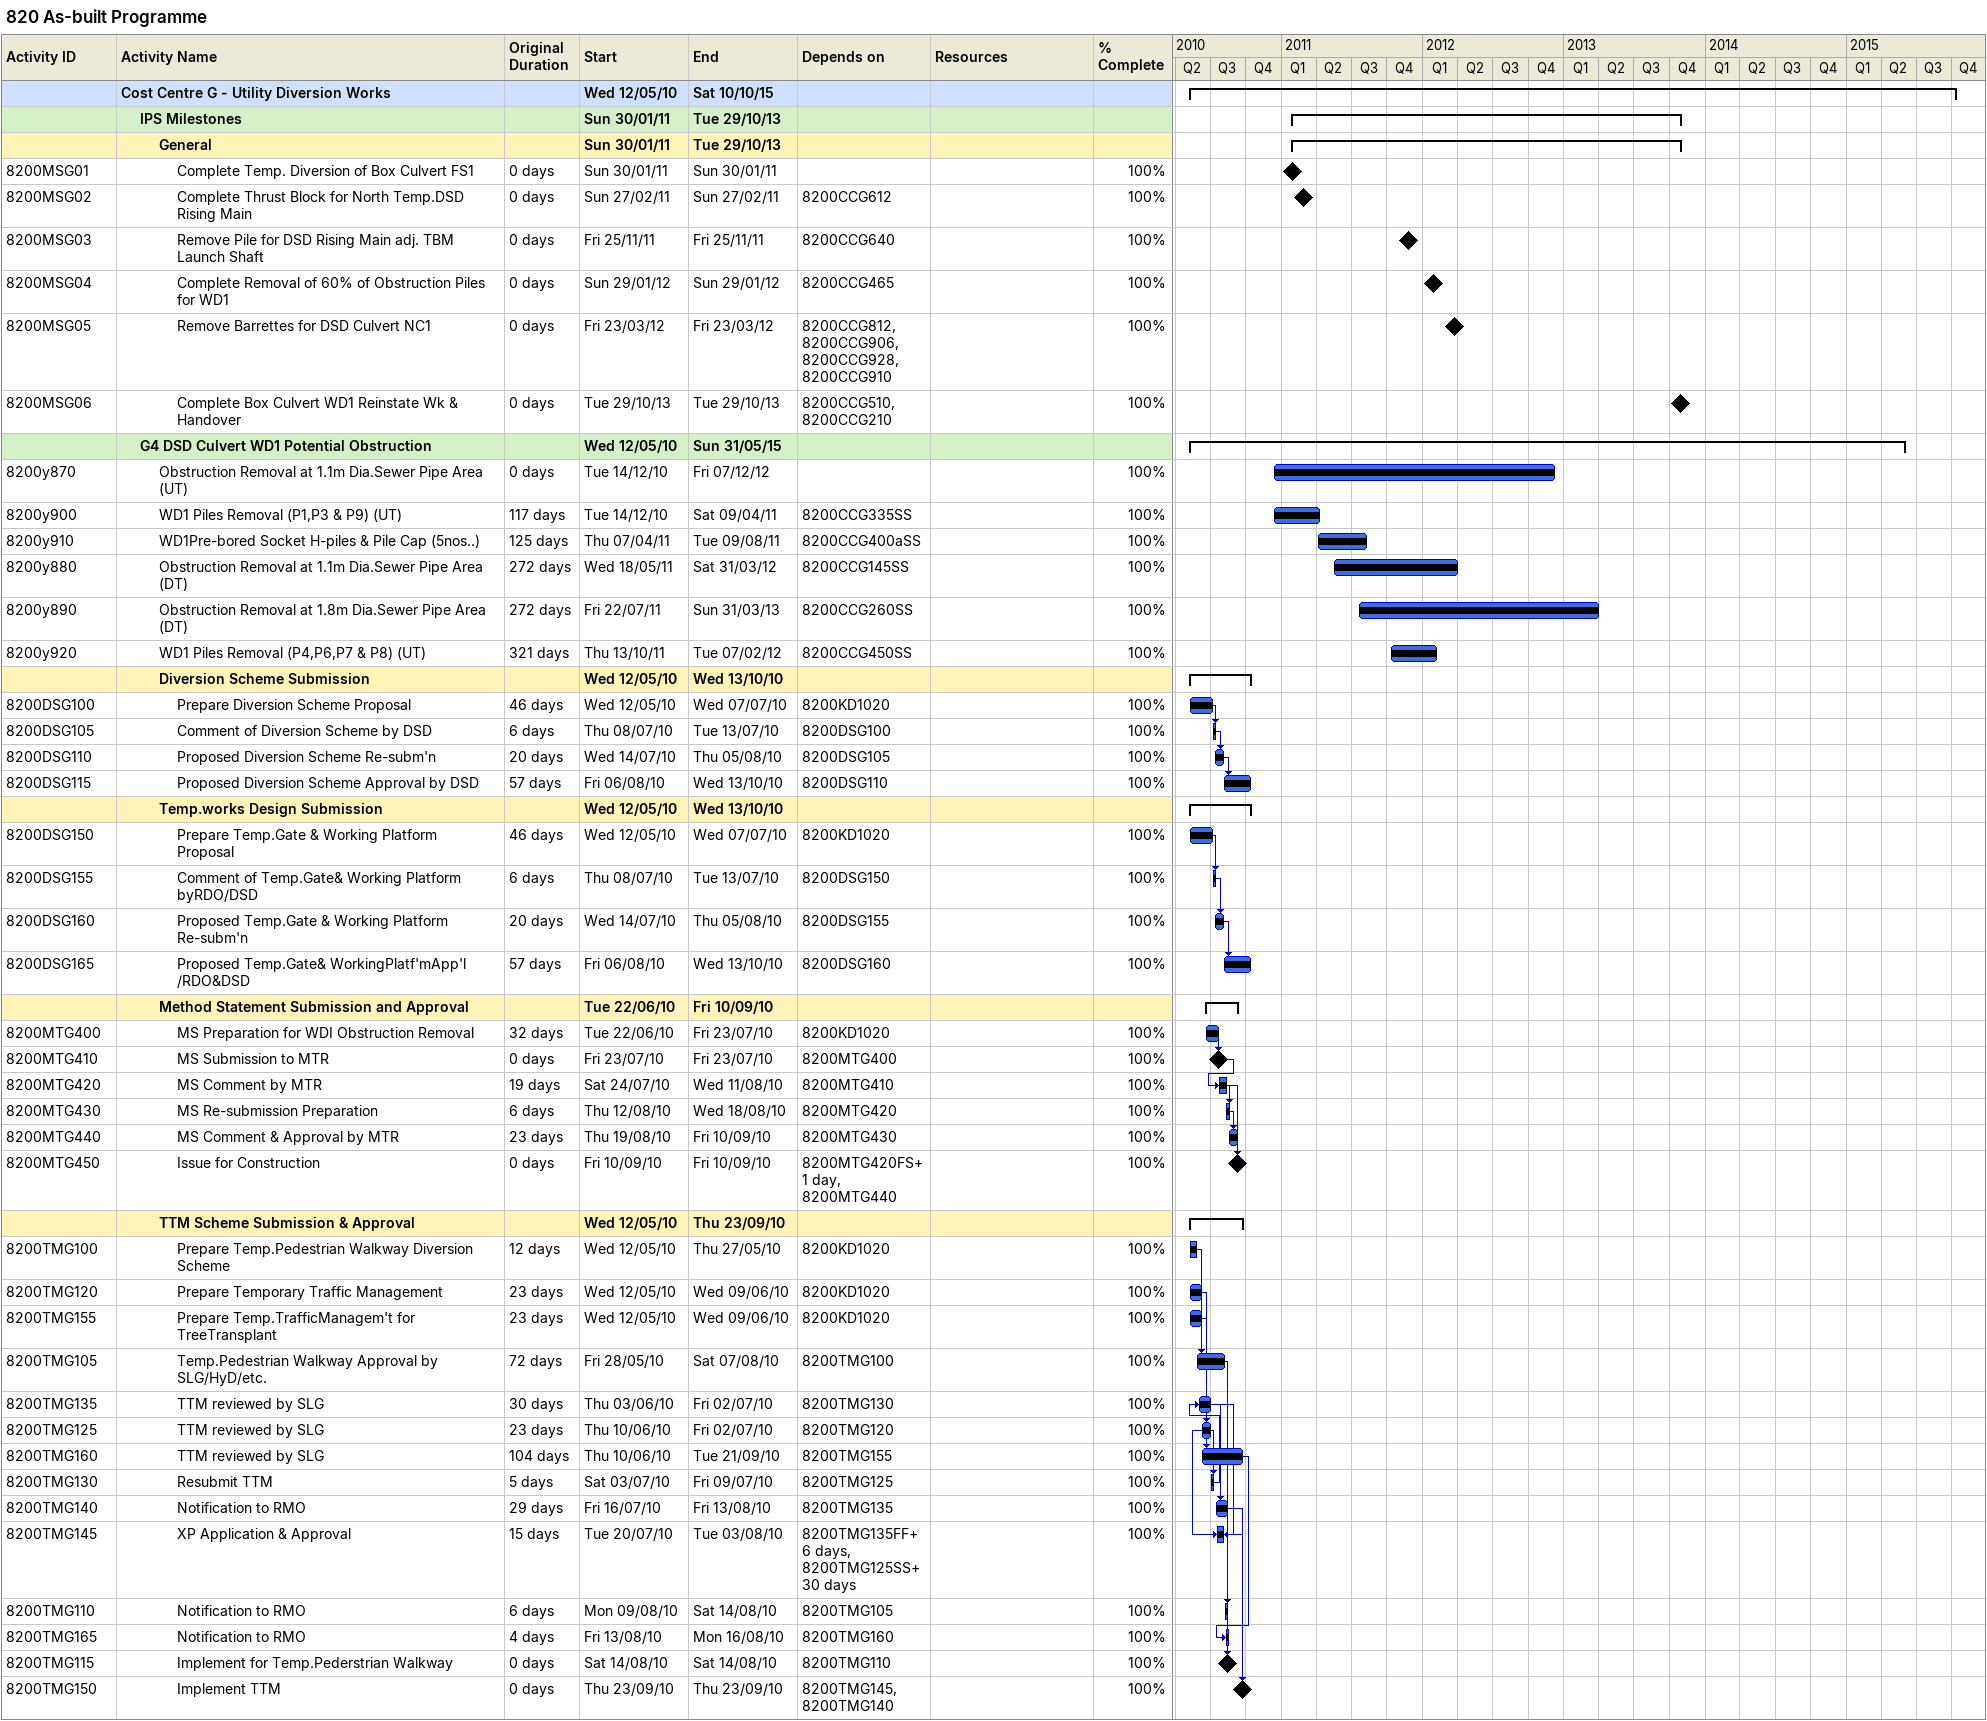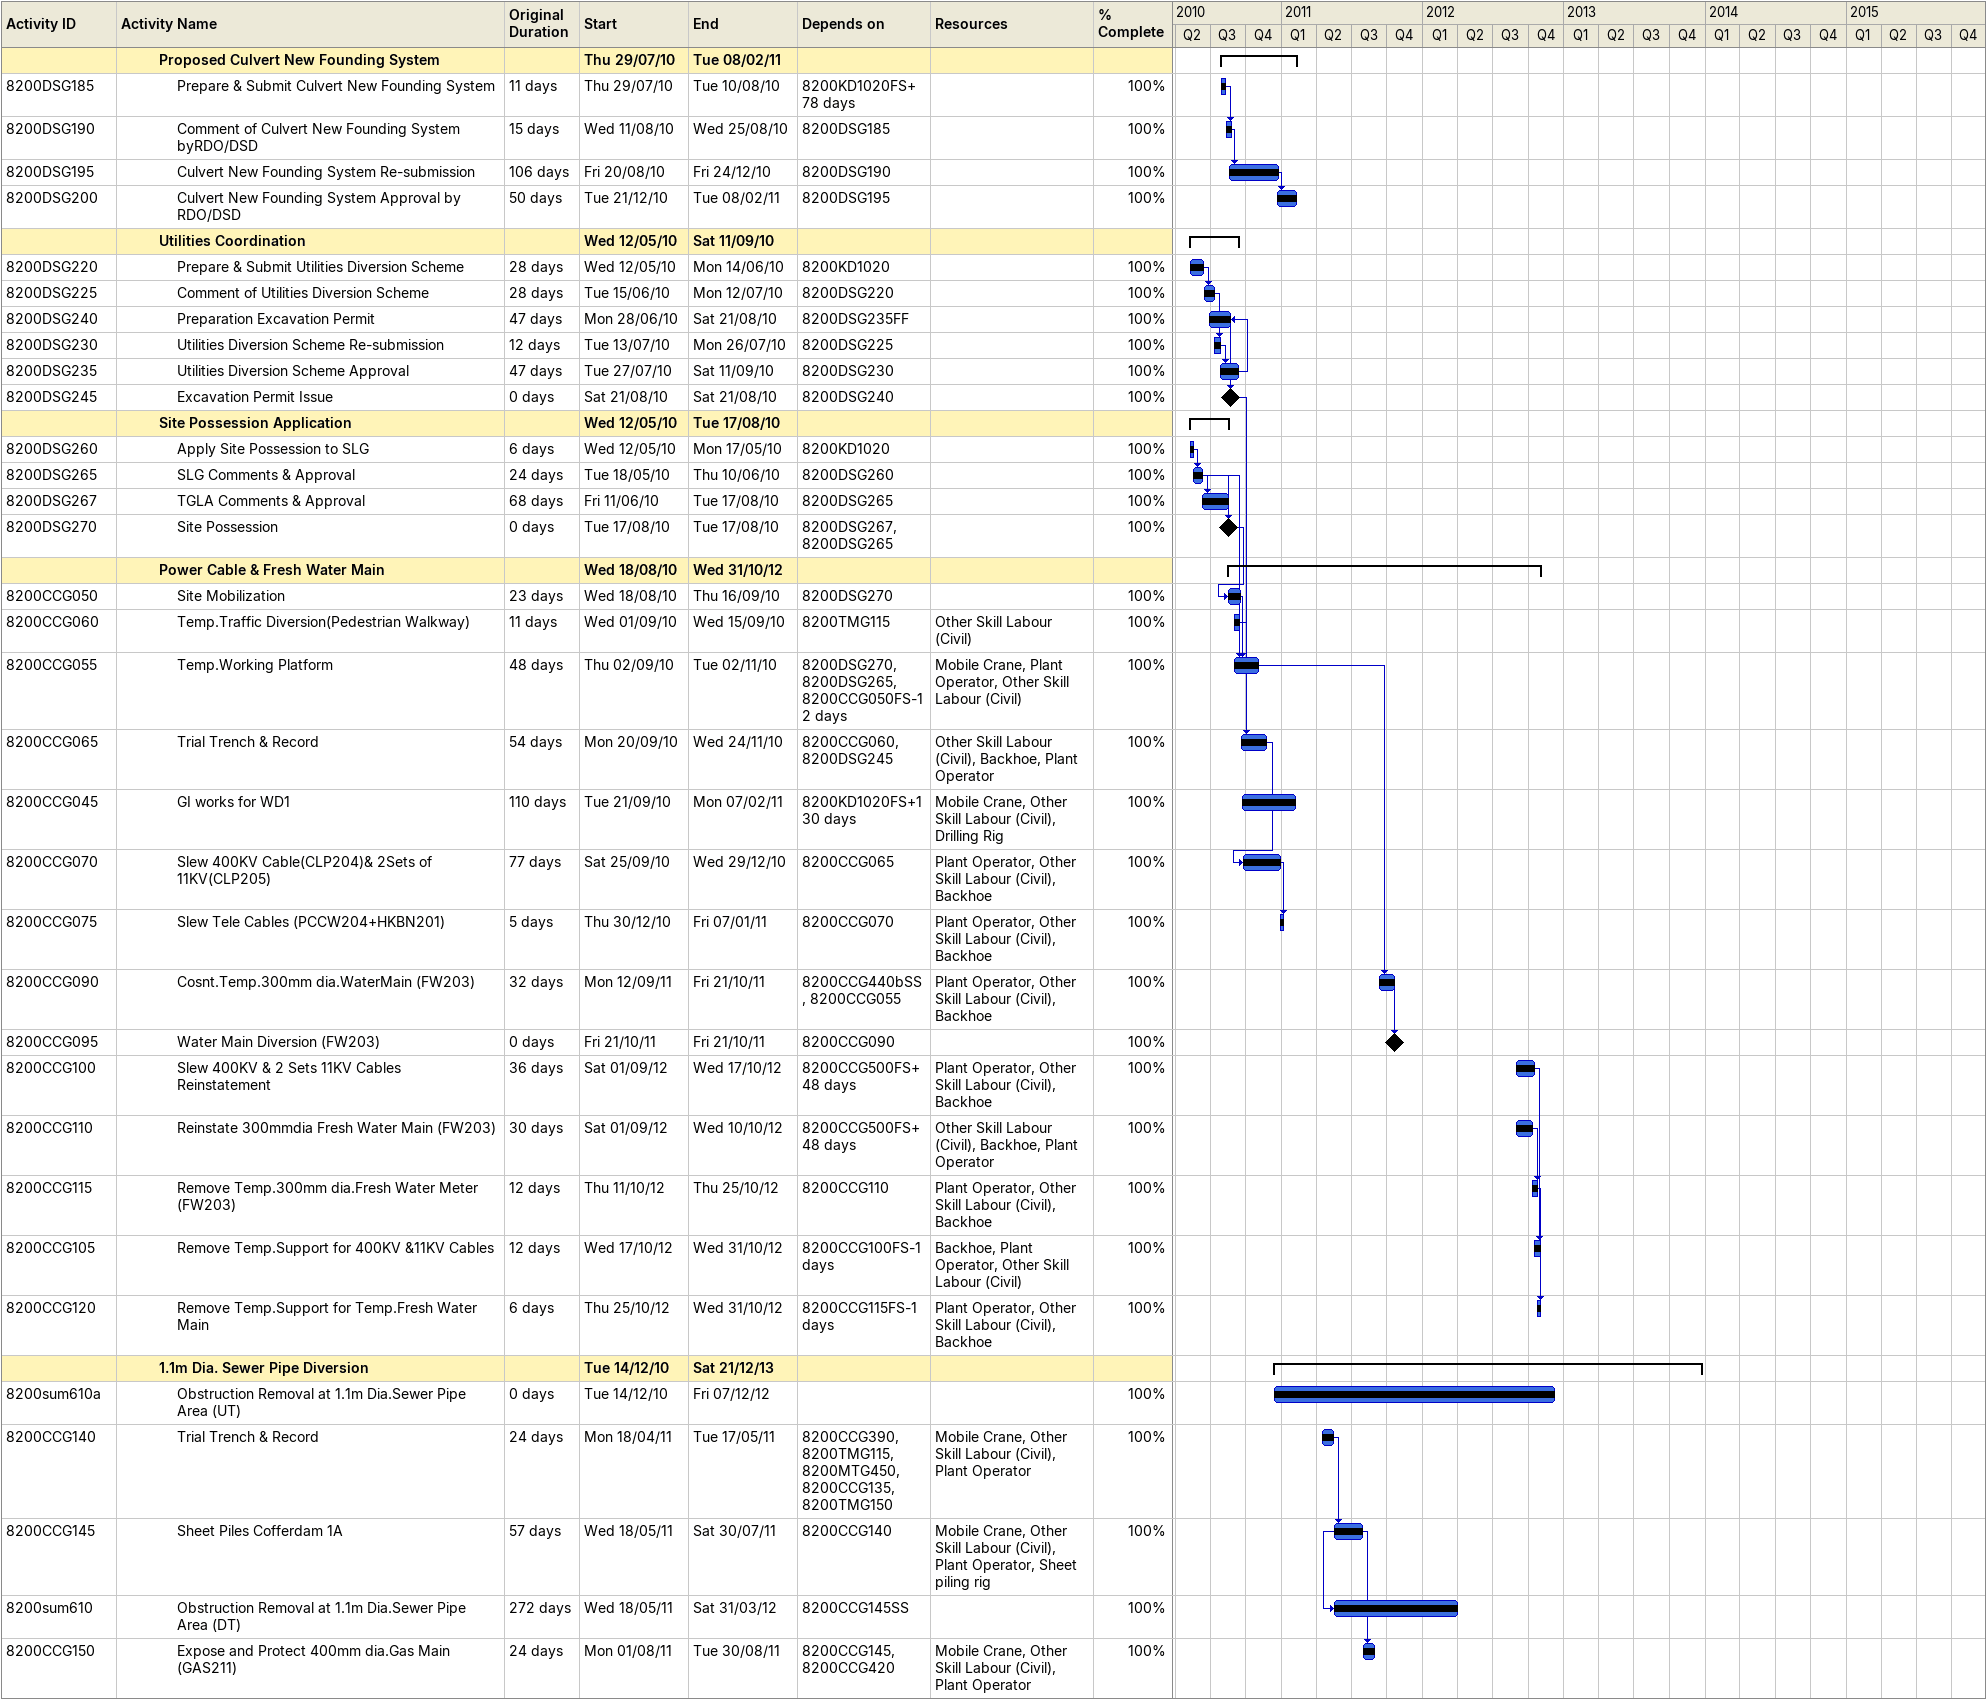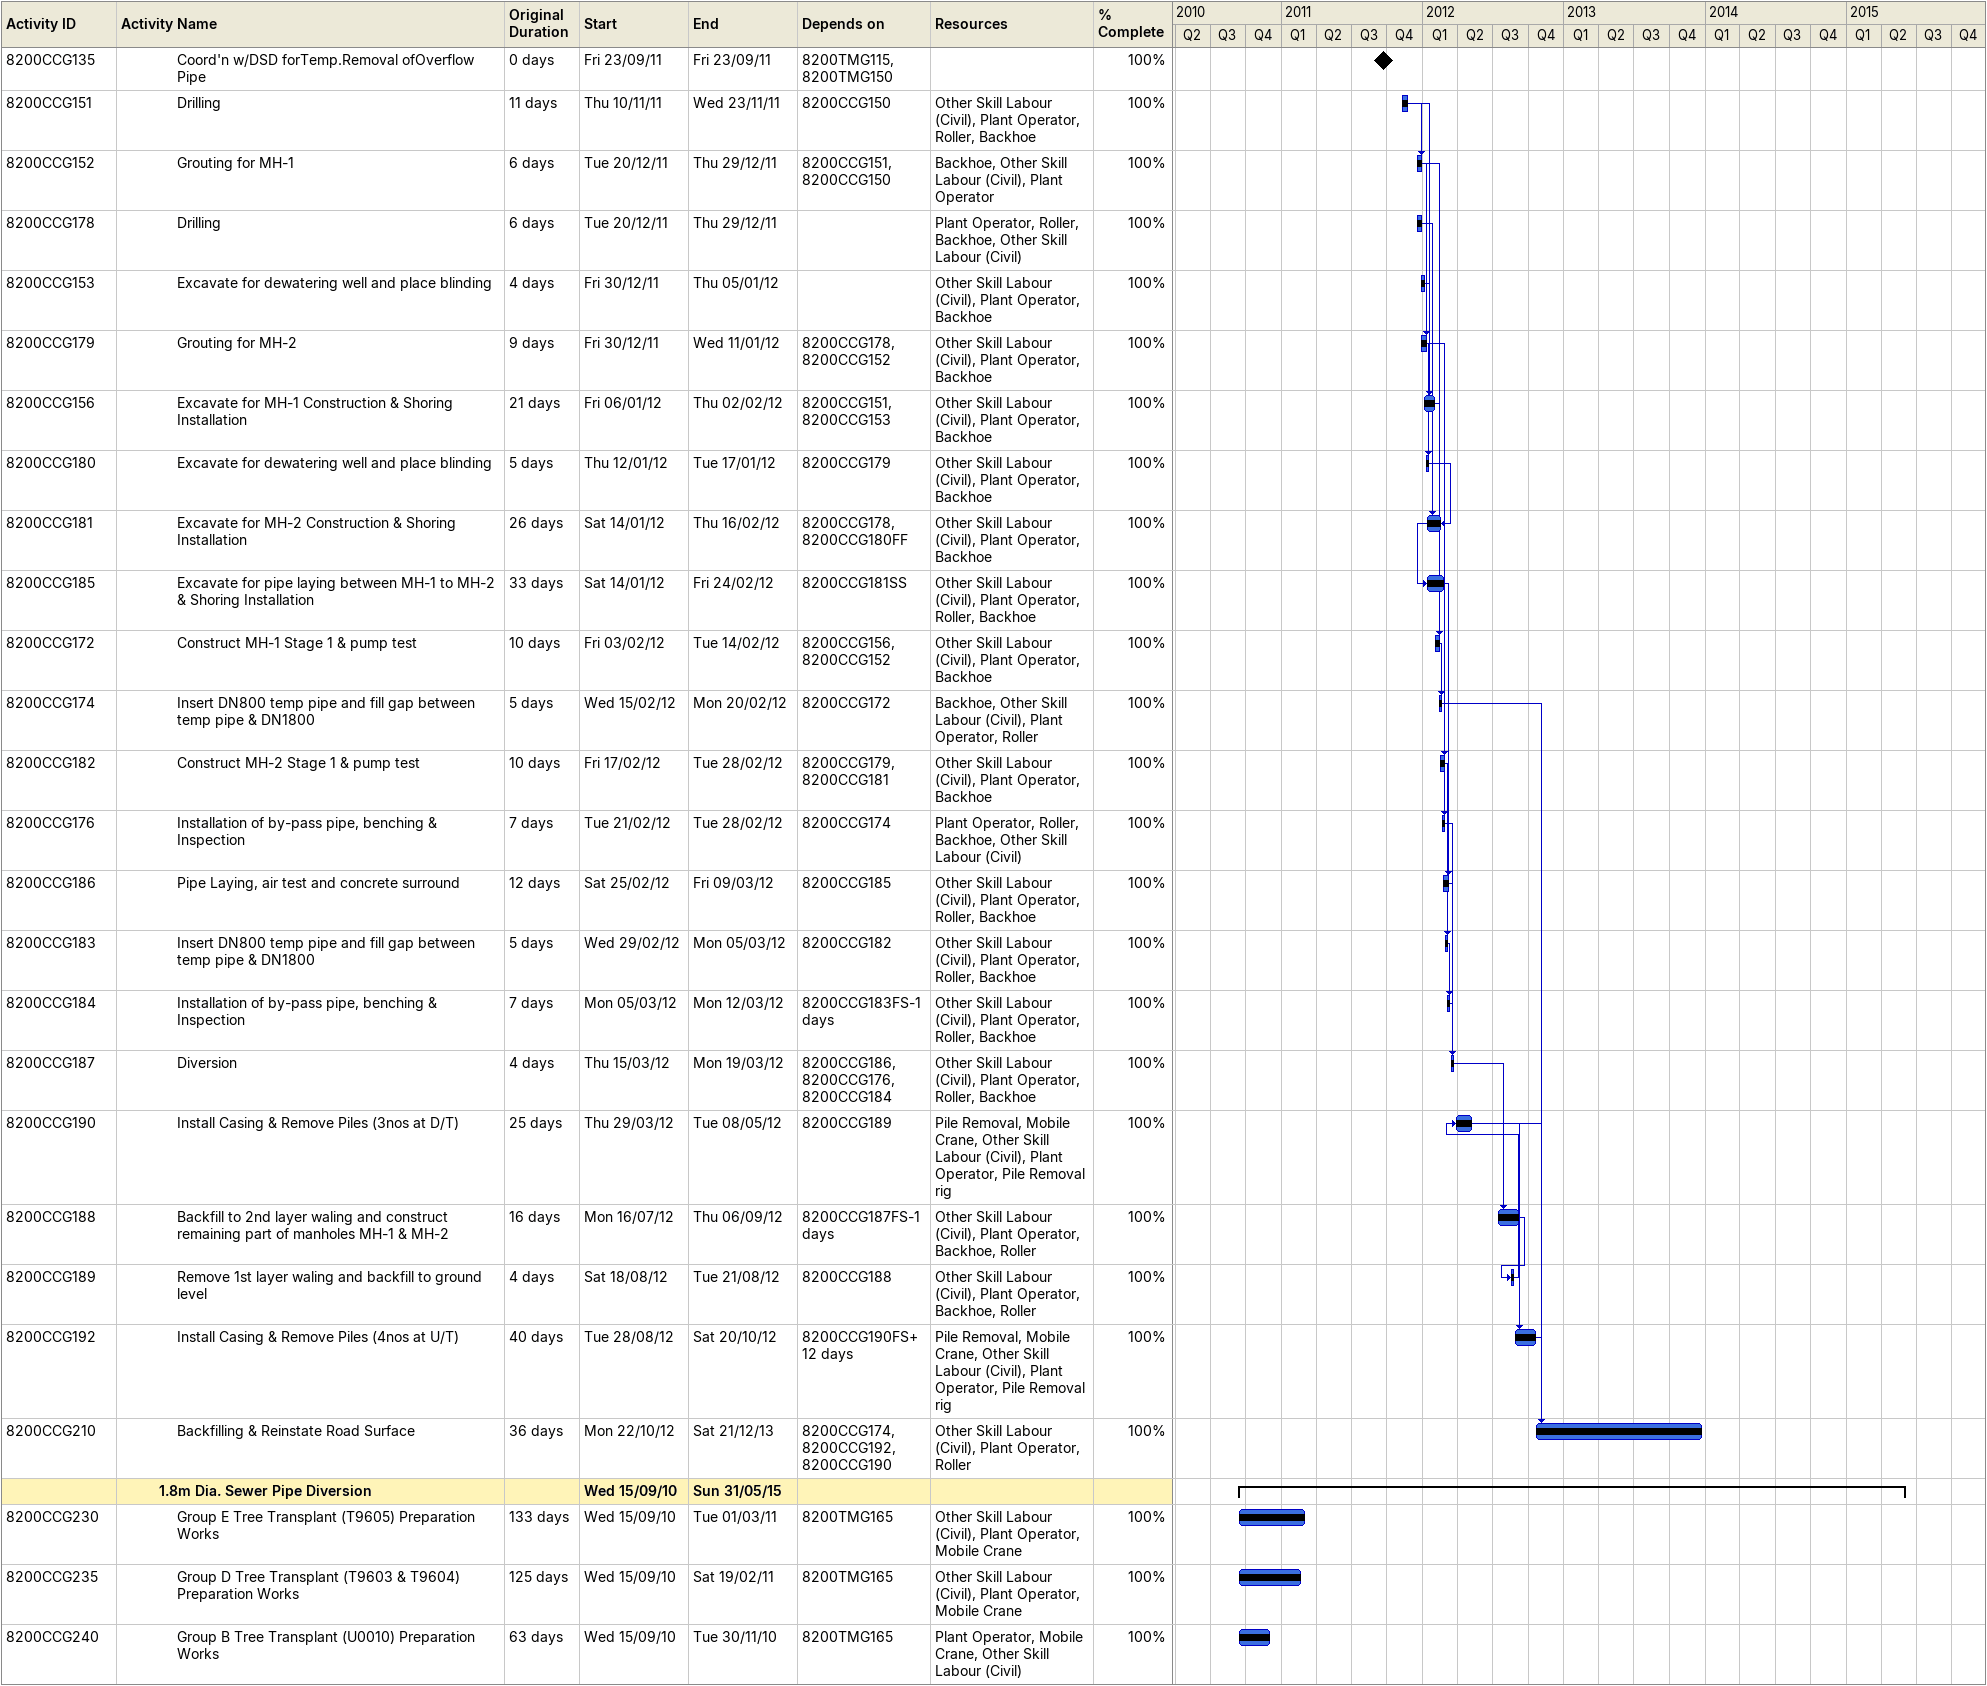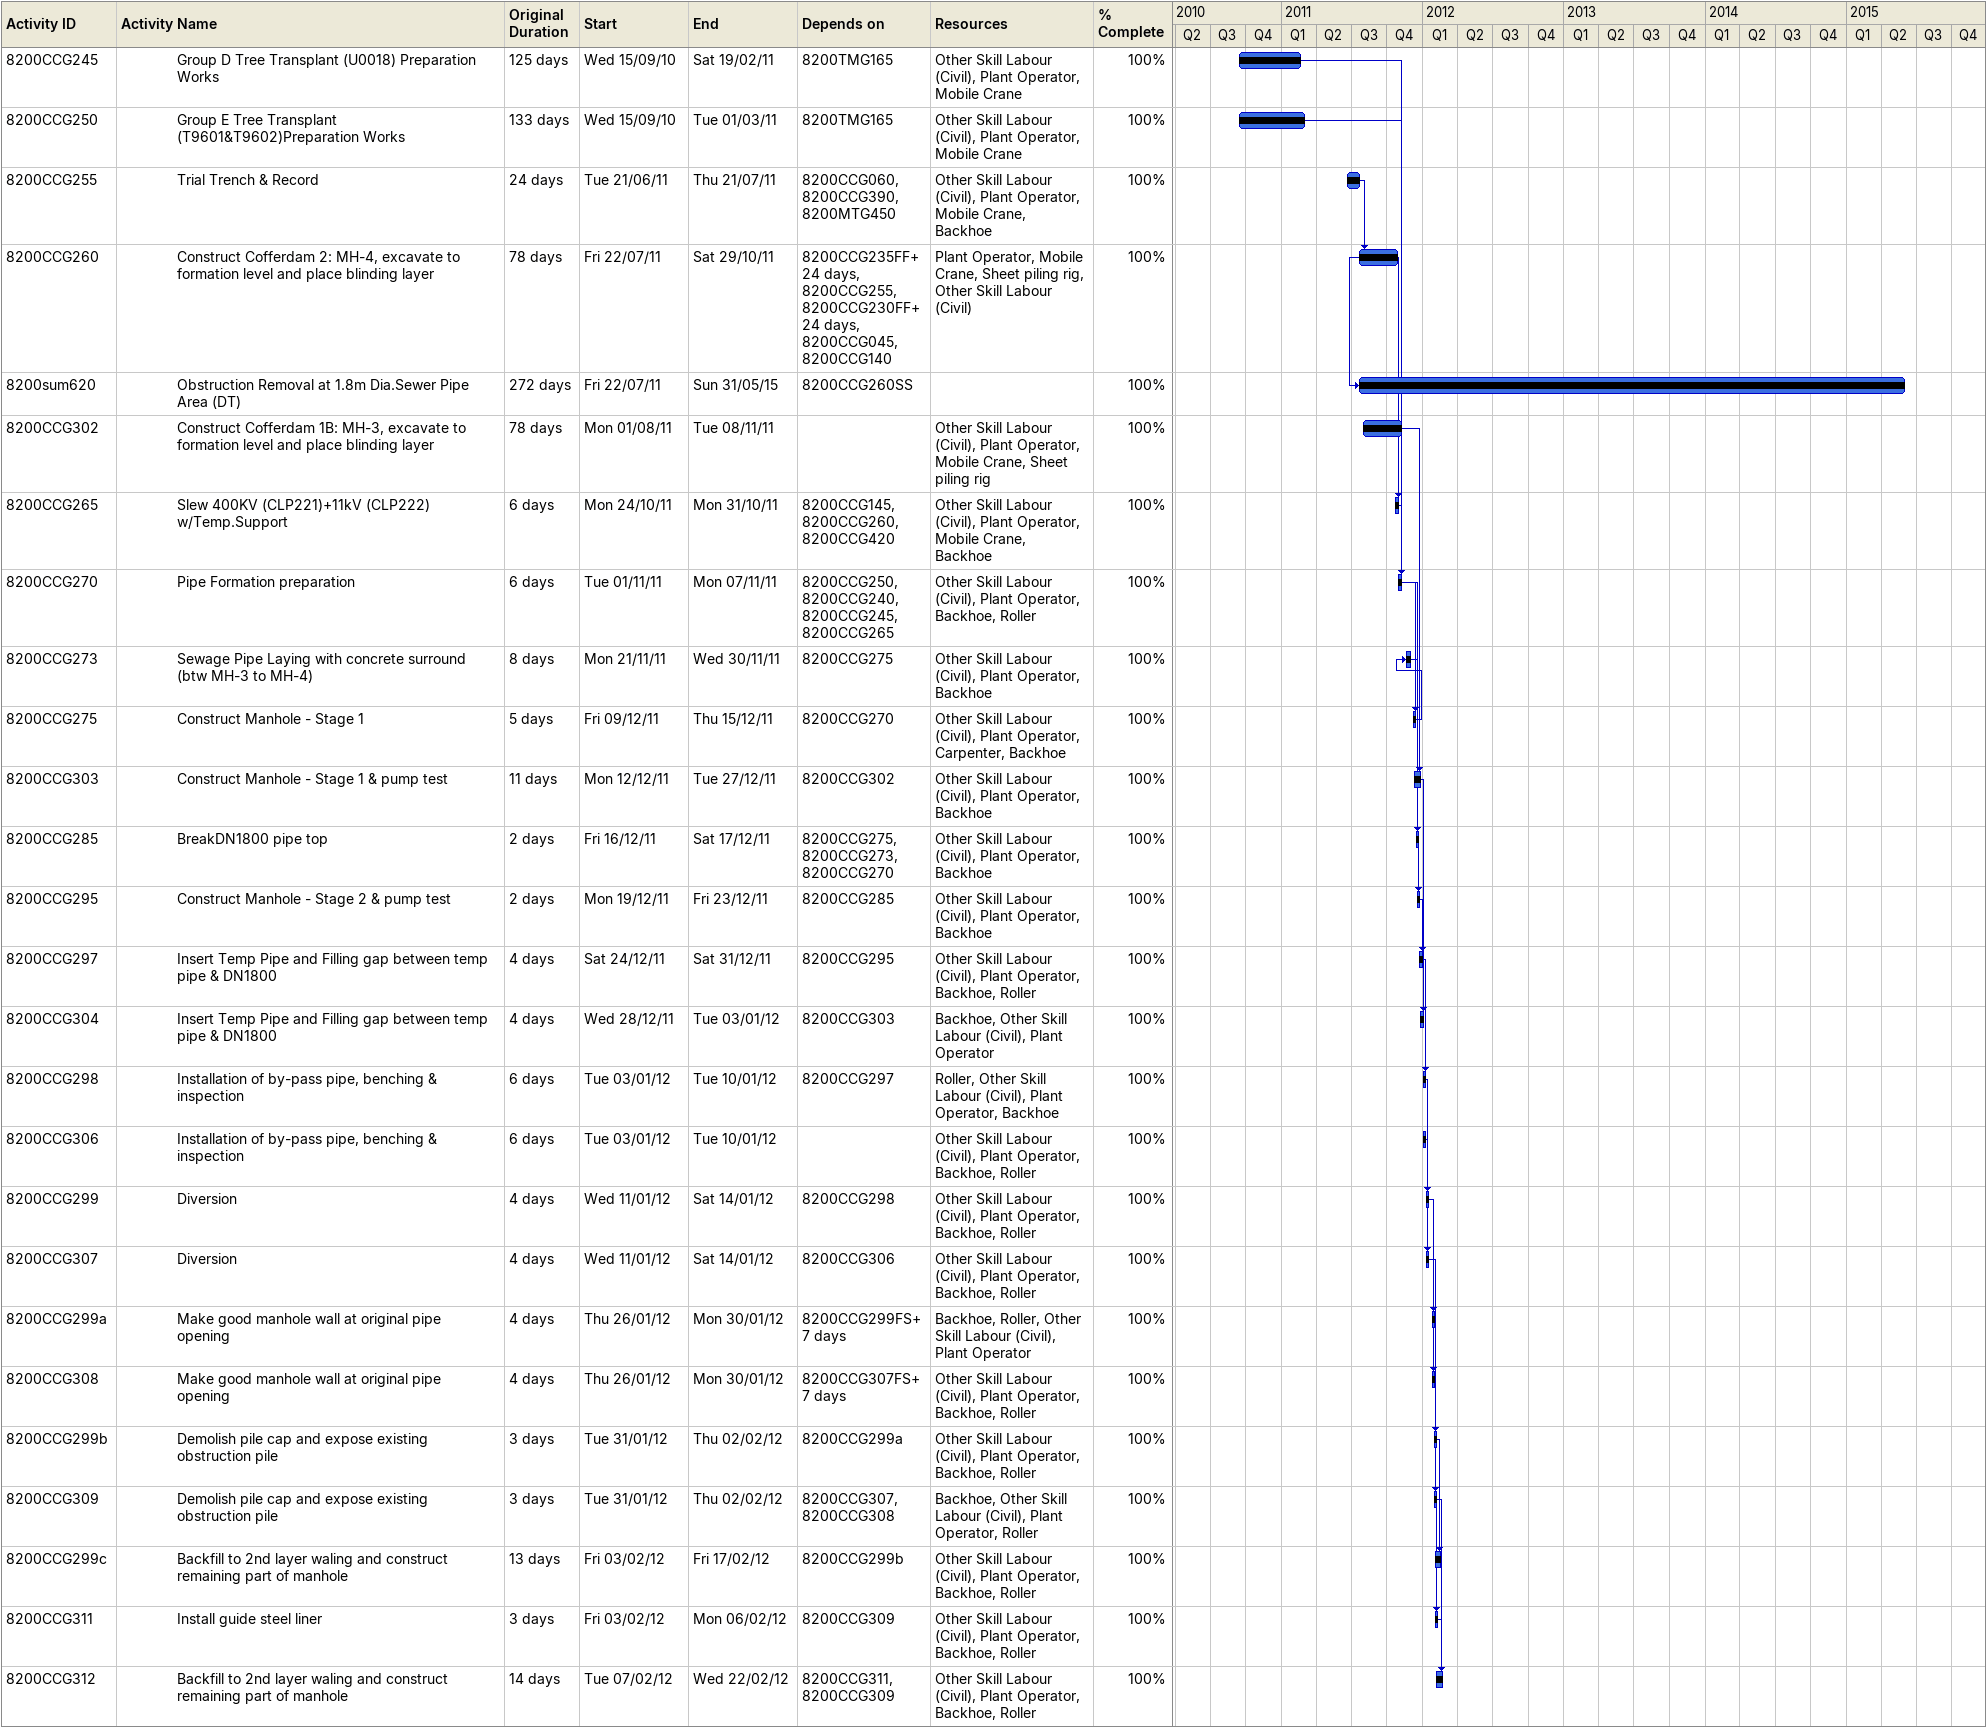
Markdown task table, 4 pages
820 As-built Programme

| ID | Level | Task | Original duration | Start | Finish | Predecessors | Resources | % complete |
|---|---|---|---|---|---|---|---|---|
|  | 1 | **Cost Centre G - Utility Diversion Works** |  | 2010-05-12 | 2015-10-10 |  |  |  |
|  | 2 | **IPS Milestones** |  | 2011-01-30 | 2013-10-29 |  |  |  |
|  | 3 | **General** |  | 2011-01-30 | 2013-10-29 |  |  |  |
| 8200MSG01 | 4 | Complete Temp. Diversion of Box Culvert FS1 | 0d | 2011-01-30 | 2011-01-30 |  |  | 100 |
| 8200MSG02 | 4 | Complete Thrust Block for North Temp.DSD Rising Main | 0d | 2011-02-27 | 2011-02-27 | 8200CCG612 |  | 100 |
| 8200MSG03 | 4 | Remove Pile for DSD Rising Main adj. TBM Launch Shaft | 0d | 2011-11-25 | 2011-11-25 | 8200CCG640 |  | 100 |
| 8200MSG04 | 4 | Complete Removal of 60% of Obstruction Piles for WD1 | 0d | 2012-01-29 | 2012-01-29 | 8200CCG465 |  | 100 |
| 8200MSG05 | 4 | Remove Barrettes for DSD Culvert NC1 | 0d | 2012-03-23 | 2012-03-23 | 8200CCG812, 8200CCG906, 8200CCG928, 8200CCG910 |  | 100 |
| 8200MSG06 | 4 | Complete Box Culvert WD1 Reinstate Wk & Handover | 0d | 2013-10-29 | 2013-10-29 | 8200CCG510, 8200CCG210 |  | 100 |
|  | 2 | **G4 DSD Culvert WD1 Potential Obstruction** |  | 2010-05-12 | 2015-05-31 |  |  |  |
| 8200y870 | 3 | Obstruction Removal at 1.1m Dia.Sewer Pipe Area (UT) | 0d | 2010-12-14 | 2012-12-07 |  |  | 100 |
| 8200y900 | 3 | WD1 Piles Removal (P1,P3 & P9) (UT) | 117d | 2010-12-14 | 2011-04-09 | 8200CCG335SS |  | 100 |
| 8200y910 | 3 | WD1Pre-bored Socket H-piles & Pile Cap (5nos..) | 125d | 2011-04-07 | 2011-08-09 | 8200CCG400aSS |  | 100 |
| 8200y880 | 3 | Obstruction Removal at 1.1m Dia.Sewer Pipe Area (DT) | 272d | 2011-05-18 | 2012-03-31 | 8200CCG145SS |  | 100 |
| 8200y890 | 3 | Obstruction Removal at 1.8m Dia.Sewer Pipe Area (DT) | 272d | 2011-07-22 | 2013-03-31 | 8200CCG260SS |  | 100 |
| 8200y920 | 3 | WD1 Piles Removal (P4,P6,P7 & P8) (UT) | 321d | 2011-10-13 | 2012-02-07 | 8200CCG450SS |  | 100 |
|  | 3 | **Diversion Scheme Submission** |  | 2010-05-12 | 2010-10-13 |  |  |  |
| 8200DSG100 | 4 | Prepare Diversion Scheme Proposal | 46d | 2010-05-12 | 2010-07-07 | 8200KD1020 |  | 100 |
| 8200DSG105 | 4 | Comment of Diversion Scheme by DSD | 6d | 2010-07-08 | 2010-07-13 | 8200DSG100 |  | 100 |
| 8200DSG110 | 4 | Proposed Diversion Scheme Re-subm'n | 20d | 2010-07-14 | 2010-08-05 | 8200DSG105 |  | 100 |
| 8200DSG115 | 4 | Proposed Diversion Scheme Approval by DSD | 57d | 2010-08-06 | 2010-10-13 | 8200DSG110 |  | 100 |
|  | 3 | **Temp.works Design Submission** |  | 2010-05-12 | 2010-10-13 |  |  |  |
| 8200DSG150 | 4 | Prepare Temp.Gate & Working Platform Proposal | 46d | 2010-05-12 | 2010-07-07 | 8200KD1020 |  | 100 |
| 8200DSG155 | 4 | Comment of Temp.Gate& Working Platform byRDO/DSD | 6d | 2010-07-08 | 2010-07-13 | 8200DSG150 |  | 100 |
| 8200DSG160 | 4 | Proposed Temp.Gate & Working Platform Re-subm'n | 20d | 2010-07-14 | 2010-08-05 | 8200DSG155 |  | 100 |
| 8200DSG165 | 4 | Proposed Temp.Gate& WorkingPlatf'mApp'l /RDO&DSD | 57d | 2010-08-06 | 2010-10-13 | 8200DSG160 |  | 100 |
|  | 3 | **Method Statement Submission and Approval** |  | 2010-06-22 | 2010-09-10 |  |  |  |
| 8200MTG400 | 4 | MS Preparation for WDI Obstruction Removal | 32d | 2010-06-22 | 2010-07-23 | 8200KD1020 |  | 100 |
| 8200MTG410 | 4 | MS Submission to MTR | 0d | 2010-07-23 | 2010-07-23 | 8200MTG400 |  | 100 |
| 8200MTG420 | 4 | MS Comment by MTR | 19d | 2010-07-24 | 2010-08-11 | 8200MTG410 |  | 100 |
| 8200MTG430 | 4 | MS Re-submission Preparation | 6d | 2010-08-12 | 2010-08-18 | 8200MTG420 |  | 100 |
| 8200MTG440 | 4 | MS Comment & Approval by MTR | 23d | 2010-08-19 | 2010-09-10 | 8200MTG430 |  | 100 |
| 8200MTG450 | 4 | Issue for Construction | 0d | 2010-09-10 | 2010-09-10 | 8200MTG420FS+1d, 8200MTG440 |  | 100 |
|  | 3 | **TTM Scheme Submission & Approval** |  | 2010-05-12 | 2010-09-23 |  |  |  |
| 8200TMG100 | 4 | Prepare Temp.Pedestrian Walkway Diversion Scheme | 12d | 2010-05-12 | 2010-05-27 | 8200KD1020 |  | 100 |
| 8200TMG120 | 4 | Prepare Temporary Traffic Management | 23d | 2010-05-12 | 2010-06-09 | 8200KD1020 |  | 100 |
| 8200TMG155 | 4 | Prepare Temp.TrafficManagem't for TreeTransplant | 23d | 2010-05-12 | 2010-06-09 | 8200KD1020 |  | 100 |
| 8200TMG105 | 4 | Temp.Pedestrian Walkway Approval by SLG/HyD/etc. | 72d | 2010-05-28 | 2010-08-07 | 8200TMG100 |  | 100 |
| 8200TMG135 | 4 | TTM reviewed by SLG | 30d | 2010-06-03 | 2010-07-02 | 8200TMG130 |  | 100 |
| 8200TMG125 | 4 | TTM reviewed by SLG | 23d | 2010-06-10 | 2010-07-02 | 8200TMG120 |  | 100 |
| 8200TMG160 | 4 | TTM reviewed by SLG | 104d | 2010-06-10 | 2010-09-21 | 8200TMG155 |  | 100 |
| 8200TMG130 | 4 | Resubmit TTM | 5d | 2010-07-03 | 2010-07-09 | 8200TMG125 |  | 100 |
| 8200TMG140 | 4 | Notification to RMO | 29d | 2010-07-16 | 2010-08-13 | 8200TMG135 |  | 100 |
| 8200TMG145 | 4 | XP Application & Approval | 15d | 2010-07-20 | 2010-08-03 | 8200TMG135FF+6d, 8200TMG125SS+30d |  | 100 |
| 8200TMG110 | 4 | Notification to RMO | 6d | 2010-08-09 | 2010-08-14 | 8200TMG105 |  | 100 |
| 8200TMG165 | 4 | Notification to RMO | 4d | 2010-08-13 | 2010-08-16 | 8200TMG160 |  | 100 |
| 8200TMG115 | 4 | Implement for Temp.Pederstrian Walkway | 0d | 2010-08-14 | 2010-08-14 | 8200TMG110 |  | 100 |
| 8200TMG150 | 4 | Implement TTM | 0d | 2010-09-23 | 2010-09-23 | 8200TMG145, 8200TMG140 |  | 100 |
|  | 3 | **Proposed Culvert New Founding System** |  | 2010-07-29 | 2011-02-08 |  |  |  |
| 8200DSG185 | 4 | Prepare & Submit Culvert New Founding System | 11d | 2010-07-29 | 2010-08-10 | 8200KD1020FS+78d |  | 100 |
| 8200DSG190 | 4 | Comment of Culvert New Founding System byRDO/DSD | 15d | 2010-08-11 | 2010-08-25 | 8200DSG185 |  | 100 |
| 8200DSG195 | 4 | Culvert New Founding System Re-submission | 106d | 2010-08-20 | 2010-12-24 | 8200DSG190 |  | 100 |
| 8200DSG200 | 4 | Culvert New Founding System Approval by RDO/DSD | 50d | 2010-12-21 | 2011-02-08 | 8200DSG195 |  | 100 |
|  | 3 | **Utilities Coordination** |  | 2010-05-12 | 2010-09-11 |  |  |  |
| 8200DSG220 | 4 | Prepare & Submit Utilities Diversion Scheme | 28d | 2010-05-12 | 2010-06-14 | 8200KD1020 |  | 100 |
| 8200DSG225 | 4 | Comment of Utilities Diversion Scheme | 28d | 2010-06-15 | 2010-07-12 | 8200DSG220 |  | 100 |
| 8200DSG240 | 4 | Preparation Excavation Permit | 47d | 2010-06-28 | 2010-08-21 | 8200DSG235FF |  | 100 |
| 8200DSG230 | 4 | Utilities Diversion Scheme Re-submission | 12d | 2010-07-13 | 2010-07-26 | 8200DSG225 |  | 100 |
| 8200DSG235 | 4 | Utilities Diversion Scheme Approval | 47d | 2010-07-27 | 2010-09-11 | 8200DSG230 |  | 100 |
| 8200DSG245 | 4 | Excavation Permit Issue | 0d | 2010-08-21 | 2010-08-21 | 8200DSG240 |  | 100 |
|  | 3 | **Site Possession Application** |  | 2010-05-12 | 2010-08-17 |  |  |  |
| 8200DSG260 | 4 | Apply Site Possession to SLG | 6d | 2010-05-12 | 2010-05-17 | 8200KD1020 |  | 100 |
| 8200DSG265 | 4 | SLG Comments & Approval | 24d | 2010-05-18 | 2010-06-10 | 8200DSG260 |  | 100 |
| 8200DSG267 | 4 | TGLA Comments & Approval | 68d | 2010-06-11 | 2010-08-17 | 8200DSG265 |  | 100 |
| 8200DSG270 | 4 | Site Possession | 0d | 2010-08-17 | 2010-08-17 | 8200DSG267, 8200DSG265 |  | 100 |
|  | 3 | **Power Cable & Fresh Water Main** |  | 2010-08-18 | 2012-10-31 |  |  |  |
| 8200CCG050 | 4 | Site Mobilization | 23d | 2010-08-18 | 2010-09-16 | 8200DSG270 |  | 100 |
| 8200CCG060 | 4 | Temp.Traffic Diversion(Pedestrian Walkway) | 11d | 2010-09-01 | 2010-09-15 | 8200TMG115 | Other Skill Labour (Civil) | 100 |
| 8200CCG055 | 4 | Temp.Working Platform | 48d | 2010-09-02 | 2010-11-02 | 8200DSG270, 8200DSG265, 8200CCG050FS-12d | Mobile Crane, Plant Operator, Other Skill Labour (Civil) | 100 |
| 8200CCG065 | 4 | Trial Trench & Record | 54d | 2010-09-20 | 2010-11-24 | 8200CCG060, 8200DSG245 | Other Skill Labour (Civil), Backhoe, Plant Operator | 100 |
| 8200CCG045 | 4 | GI works for WD1 | 110d | 2010-09-21 | 2011-02-07 | 8200KD1020FS+130d | Mobile Crane, Other Skill Labour (Civil), Drilling Rig | 100 |
| 8200CCG070 | 4 | Slew 400KV Cable(CLP204)& 2Sets of 11KV(CLP205) | 77d | 2010-09-25 | 2010-12-29 | 8200CCG065 | Plant Operator, Other Skill Labour (Civil), Backhoe | 100 |
| 8200CCG075 | 4 | Slew Tele Cables (PCCW204+HKBN201) | 5d | 2010-12-30 | 2011-01-07 | 8200CCG070 | Plant Operator, Other Skill Labour (Civil), Backhoe | 100 |
| 8200CCG090 | 4 | Cosnt.Temp.300mm dia.WaterMain (FW203) | 32d | 2011-09-12 | 2011-10-21 | 8200CCG440bSS, 8200CCG055 | Plant Operator, Other Skill Labour (Civil), Backhoe | 100 |
| 8200CCG095 | 4 | Water Main Diversion (FW203) | 0d | 2011-10-21 | 2011-10-21 | 8200CCG090 |  | 100 |
| 8200CCG100 | 4 | Slew 400KV & 2 Sets 11KV Cables Reinstatement | 36d | 2012-09-01 | 2012-10-17 | 8200CCG500FS+48d | Plant Operator, Other Skill Labour (Civil), Backhoe | 100 |
| 8200CCG110 | 4 | Reinstate 300mmdia Fresh Water Main (FW203) | 30d | 2012-09-01 | 2012-10-10 | 8200CCG500FS+48d | Other Skill Labour (Civil), Backhoe, Plant Operator | 100 |
| 8200CCG115 | 4 | Remove Temp.300mm dia.Fresh Water Meter (FW203) | 12d | 2012-10-11 | 2012-10-25 | 8200CCG110 | Plant Operator, Other Skill Labour (Civil), Backhoe | 100 |
| 8200CCG105 | 4 | Remove Temp.Support for 400KV &11KV Cables | 12d | 2012-10-17 | 2012-10-31 | 8200CCG100FS-1d | Backhoe, Plant Operator, Other Skill Labour (Civil) | 100 |
| 8200CCG120 | 4 | Remove Temp.Support for Temp.Fresh Water Main | 6d | 2012-10-25 | 2012-10-31 | 8200CCG115FS-1d | Plant Operator, Other Skill Labour (Civil), Backhoe | 100 |
|  | 3 | **1.1m Dia. Sewer Pipe Diversion** |  | 2010-12-14 | 2013-12-21 |  |  |  |
| 8200sum610a | 4 | Obstruction Removal at 1.1m Dia.Sewer Pipe Area (UT) | 0d | 2010-12-14 | 2012-12-07 |  |  | 100 |
| 8200CCG140 | 4 | Trial Trench & Record | 24d | 2011-04-18 | 2011-05-17 | 8200CCG390, 8200TMG115, 8200MTG450, 8200CCG135, 8200TMG150 | Mobile Crane, Other Skill Labour (Civil), Plant Operator | 100 |
| 8200CCG145 | 4 | Sheet Piles Cofferdam 1A | 57d | 2011-05-18 | 2011-07-30 | 8200CCG140 | Mobile Crane, Other Skill Labour (Civil), Plant Operator, Sheet piling rig | 100 |
| 8200sum610 | 4 | Obstruction Removal at 1.1m Dia.Sewer Pipe Area (DT) | 272d | 2011-05-18 | 2012-03-31 | 8200CCG145SS |  | 100 |
| 8200CCG150 | 4 | Expose and Protect 400mm dia.Gas Main (GAS211) | 24d | 2011-08-01 | 2011-08-30 | 8200CCG145, 8200CCG420 | Mobile Crane, Other Skill Labour (Civil), Plant Operator | 100 |
| 8200CCG135 | 4 | Coord'n w/DSD forTemp.Removal ofOverflow Pipe | 0d | 2011-09-23 | 2011-09-23 | 8200TMG115, 8200TMG150 |  | 100 |
| 8200CCG151 | 4 | Drilling | 11d | 2011-11-10 | 2011-11-23 | 8200CCG150 | Other Skill Labour (Civil), Plant Operator, Roller, Backhoe | 100 |
| 8200CCG152 | 4 | Grouting for MH-1 | 6d | 2011-12-20 | 2011-12-29 | 8200CCG151, 8200CCG150 | Backhoe, Other Skill Labour (Civil), Plant Operator | 100 |
| 8200CCG178 | 4 | Drilling | 6d | 2011-12-20 | 2011-12-29 |  | Plant Operator, Roller, Backhoe, Other Skill Labour (Civil) | 100 |
| 8200CCG153 | 4 | Excavate for dewatering well and place blinding | 4d | 2011-12-30 | 2012-01-05 |  | Other Skill Labour (Civil), Plant Operator, Backhoe | 100 |
| 8200CCG179 | 4 | Grouting for MH-2 | 9d | 2011-12-30 | 2012-01-11 | 8200CCG178, 8200CCG152 | Other Skill Labour (Civil), Plant Operator, Backhoe | 100 |
| 8200CCG156 | 4 | Excavate for MH-1 Construction & Shoring Installation | 21d | 2012-01-06 | 2012-02-02 | 8200CCG151, 8200CCG153 | Other Skill Labour (Civil), Plant Operator, Backhoe | 100 |
| 8200CCG180 | 4 | Excavate for dewatering well and place blinding | 5d | 2012-01-12 | 2012-01-17 | 8200CCG179 | Other Skill Labour (Civil), Plant Operator, Backhoe | 100 |
| 8200CCG181 | 4 | Excavate for MH-2 Construction & Shoring Installation | 26d | 2012-01-14 | 2012-02-16 | 8200CCG178, 8200CCG180FF | Other Skill Labour (Civil), Plant Operator, Backhoe | 100 |
| 8200CCG185 | 4 | Excavate for pipe laying between MH-1 to MH-2 & Shoring Installation | 33d | 2012-01-14 | 2012-02-24 | 8200CCG181SS | Other Skill Labour (Civil), Plant Operator, Roller, Backhoe | 100 |
| 8200CCG172 | 4 | Construct MH-1 Stage 1 & pump test | 10d | 2012-02-03 | 2012-02-14 | 8200CCG156, 8200CCG152 | Other Skill Labour (Civil), Plant Operator, Backhoe | 100 |
| 8200CCG174 | 4 | Insert DN800 temp pipe and fill gap between temp pipe & DN1800 | 5d | 2012-02-15 | 2012-02-20 | 8200CCG172 | Backhoe, Other Skill Labour (Civil), Plant Operator, Roller | 100 |
| 8200CCG182 | 4 | Construct MH-2 Stage 1 & pump test | 10d | 2012-02-17 | 2012-02-28 | 8200CCG179, 8200CCG181 | Other Skill Labour (Civil), Plant Operator, Backhoe | 100 |
| 8200CCG176 | 4 | Installation of by-pass pipe, benching & Inspection | 7d | 2012-02-21 | 2012-02-28 | 8200CCG174 | Plant Operator, Roller, Backhoe, Other Skill Labour (Civil) | 100 |
| 8200CCG186 | 4 | Pipe Laying, air test and concrete surround | 12d | 2012-02-25 | 2012-03-09 | 8200CCG185 | Other Skill Labour (Civil), Plant Operator, Roller, Backhoe | 100 |
| 8200CCG183 | 4 | Insert DN800 temp pipe and fill gap between temp pipe & DN1800 | 5d | 2012-02-29 | 2012-03-05 | 8200CCG182 | Other Skill Labour (Civil), Plant Operator, Roller, Backhoe | 100 |
| 8200CCG184 | 4 | Installation of by-pass pipe, benching & Inspection | 7d | 2012-03-05 | 2012-03-12 | 8200CCG183FS-1d | Other Skill Labour (Civil), Plant Operator, Roller, Backhoe | 100 |
| 8200CCG187 | 4 | Diversion | 4d | 2012-03-15 | 2012-03-19 | 8200CCG186, 8200CCG176, 8200CCG184 | Other Skill Labour (Civil), Plant Operator, Roller, Backhoe | 100 |
| 8200CCG190 | 4 | Install Casing & Remove Piles (3nos at D/T) | 25d | 2012-03-29 | 2012-05-08 | 8200CCG189 | Pile Removal, Mobile Crane, Other Skill Labour (Civil), Plant Operator, Pile Removal rig | 100 |
| 8200CCG188 | 4 | Backfill to 2nd layer waling and construct remaining part of manholes MH-1 & MH-2 | 16d | 2012-07-16 | 2012-09-06 | 8200CCG187FS-1d | Other Skill Labour (Civil), Plant Operator, Backhoe, Roller | 100 |
| 8200CCG189 | 4 | Remove 1st layer waling and backfill to ground level | 4d | 2012-08-18 | 2012-08-21 | 8200CCG188 | Other Skill Labour (Civil), Plant Operator, Backhoe, Roller | 100 |
| 8200CCG192 | 4 | Install Casing & Remove Piles (4nos at U/T) | 40d | 2012-08-28 | 2012-10-20 | 8200CCG190FS+12d | Pile Removal, Mobile Crane, Other Skill Labour (Civil), Plant Operator, Pile Removal rig | 100 |
| 8200CCG210 | 4 | Backfilling & Reinstate Road Surface | 36d | 2012-10-22 | 2013-12-21 | 8200CCG174, 8200CCG192, 8200CCG190 | Other Skill Labour (Civil), Plant Operator, Roller | 100 |
|  | 3 | **1.8m Dia. Sewer Pipe Diversion** |  | 2010-09-15 | 2015-05-31 |  |  |  |
| 8200CCG230 | 4 | Group E Tree Transplant (T9605) Preparation Works | 133d | 2010-09-15 | 2011-03-01 | 8200TMG165 | Other Skill Labour (Civil), Plant Operator, Mobile Crane | 100 |
| 8200CCG235 | 4 | Group D Tree Transplant (T9603 & T9604) Preparation Works | 125d | 2010-09-15 | 2011-02-19 | 8200TMG165 | Other Skill Labour (Civil), Plant Operator, Mobile Crane | 100 |
| 8200CCG240 | 4 | Group B Tree Transplant (U0010) Preparation Works | 63d | 2010-09-15 | 2010-11-30 | 8200TMG165 | Plant Operator, Mobile Crane, Other Skill Labour (Civil) | 100 |
| 8200CCG245 | 4 | Group D Tree Transplant (U0018) Preparation Works | 125d | 2010-09-15 | 2011-02-19 | 8200TMG165 | Other Skill Labour (Civil), Plant Operator, Mobile Crane | 100 |
| 8200CCG250 | 4 | Group E Tree Transplant (T9601&T9602)Preparation Works | 133d | 2010-09-15 | 2011-03-01 | 8200TMG165 | Other Skill Labour (Civil), Plant Operator, Mobile Crane | 100 |
| 8200CCG255 | 4 | Trial Trench & Record | 24d | 2011-06-21 | 2011-07-21 | 8200CCG060, 8200CCG390, 8200MTG450 | Other Skill Labour (Civil), Plant Operator, Mobile Crane, Backhoe | 100 |
| 8200CCG260 | 4 | Construct Cofferdam 2: MH-4, excavate to formation level and place blinding layer | 78d | 2011-07-22 | 2011-10-29 | 8200CCG235FF+24d, 8200CCG255, 8200CCG230FF+24d, 8200CCG045, 8200CCG140 | Plant Operator, Mobile Crane, Sheet piling rig, Other Skill Labour (Civil) | 100 |
| 8200sum620 | 4 | Obstruction Removal at 1.8m Dia.Sewer Pipe Area (DT) | 272d | 2011-07-22 | 2015-05-31 | 8200CCG260SS |  | 100 |
| 8200CCG302 | 4 | Construct Cofferdam 1B: MH-3, excavate to formation level and place blinding layer | 78d | 2011-08-01 | 2011-11-08 |  | Other Skill Labour (Civil), Plant Operator, Mobile Crane, Sheet piling rig | 100 |
| 8200CCG265 | 4 | Slew 400KV (CLP221)+11kV (CLP222) w/Temp.Support | 6d | 2011-10-24 | 2011-10-31 | 8200CCG145, 8200CCG260, 8200CCG420 | Other Skill Labour (Civil), Plant Operator, Mobile Crane, Backhoe | 100 |
| 8200CCG270 | 4 | Pipe Formation preparation | 6d | 2011-11-01 | 2011-11-07 | 8200CCG250, 8200CCG240, 8200CCG245, 8200CCG265 | Other Skill Labour (Civil), Plant Operator, Backhoe, Roller | 100 |
| 8200CCG273 | 4 | Sewage Pipe Laying with concrete surround (btw MH-3 to MH-4) | 8d | 2011-11-21 | 2011-11-30 | 8200CCG275 | Other Skill Labour (Civil), Plant Operator, Backhoe | 100 |
| 8200CCG275 | 4 | Construct Manhole - Stage 1 | 5d | 2011-12-09 | 2011-12-15 | 8200CCG270 | Other Skill Labour (Civil), Plant Operator, Carpenter, Backhoe | 100 |
| 8200CCG303 | 4 | Construct Manhole - Stage 1 & pump test | 11d | 2011-12-12 | 2011-12-27 | 8200CCG302 | Other Skill Labour (Civil), Plant Operator, Backhoe | 100 |
| 8200CCG285 | 4 | BreakDN1800 pipe top | 2d | 2011-12-16 | 2011-12-17 | 8200CCG275, 8200CCG273, 8200CCG270 | Other Skill Labour (Civil), Plant Operator, Backhoe | 100 |
| 8200CCG295 | 4 | Construct Manhole - Stage 2 & pump test | 2d | 2011-12-19 | 2011-12-23 | 8200CCG285 | Other Skill Labour (Civil), Plant Operator, Backhoe | 100 |
| 8200CCG297 | 4 | Insert Temp Pipe and Filling gap between temp pipe & DN1800 | 4d | 2011-12-24 | 2011-12-31 | 8200CCG295 | Other Skill Labour (Civil), Plant Operator, Backhoe, Roller | 100 |
| 8200CCG304 | 4 | Insert Temp Pipe and Filling gap between temp pipe & DN1800 | 4d | 2011-12-28 | 2012-01-03 | 8200CCG303 | Backhoe, Other Skill Labour (Civil), Plant Operator | 100 |
| 8200CCG298 | 4 | Installation of by-pass pipe, benching & inspection | 6d | 2012-01-03 | 2012-01-10 | 8200CCG297 | Roller, Other Skill Labour (Civil), Plant Operator, Backhoe | 100 |
| 8200CCG306 | 4 | Installation of by-pass pipe, benching & inspection | 6d | 2012-01-03 | 2012-01-10 |  | Other Skill Labour (Civil), Plant Operator, Backhoe, Roller | 100 |
| 8200CCG299 | 4 | Diversion | 4d | 2012-01-11 | 2012-01-14 | 8200CCG298 | Other Skill Labour (Civil), Plant Operator, Backhoe, Roller | 100 |
| 8200CCG307 | 4 | Diversion | 4d | 2012-01-11 | 2012-01-14 | 8200CCG306 | Other Skill Labour (Civil), Plant Operator, Backhoe, Roller | 100 |
| 8200CCG299a | 4 | Make good manhole wall at original pipe opening | 4d | 2012-01-26 | 2012-01-30 | 8200CCG299FS+7d | Backhoe, Roller, Other Skill Labour (Civil), Plant Operator | 100 |
| 8200CCG308 | 4 | Make good manhole wall at original pipe opening | 4d | 2012-01-26 | 2012-01-30 | 8200CCG307FS+7d | Other Skill Labour (Civil), Plant Operator, Backhoe, Roller | 100 |
| 8200CCG299b | 4 | Demolish pile cap and expose existing obstruction pile | 3d | 2012-01-31 | 2012-02-02 | 8200CCG299a | Other Skill Labour (Civil), Plant Operator, Backhoe, Roller | 100 |
| 8200CCG309 | 4 | Demolish pile cap and expose existing obstruction pile | 3d | 2012-01-31 | 2012-02-02 | 8200CCG307, 8200CCG308 | Backhoe, Other Skill Labour (Civil), Plant Operator, Roller | 100 |
| 8200CCG299c | 4 | Backfill to 2nd layer waling and construct remaining part of manhole | 13d | 2012-02-03 | 2012-02-17 | 8200CCG299b | Other Skill Labour (Civil), Plant Operator, Backhoe, Roller | 100 |
| 8200CCG311 | 4 | Install guide steel liner | 3d | 2012-02-03 | 2012-02-06 | 8200CCG309 | Other Skill Labour (Civil), Plant Operator, Backhoe, Roller | 100 |
| 8200CCG312 | 4 | Backfill to 2nd layer waling and construct remaining part of manhole | 14d | 2012-02-07 | 2012-02-22 | 8200CCG311, 8200CCG309 | Other Skill Labour (Civil), Plant Operator, Backhoe, Roller | 100 |
